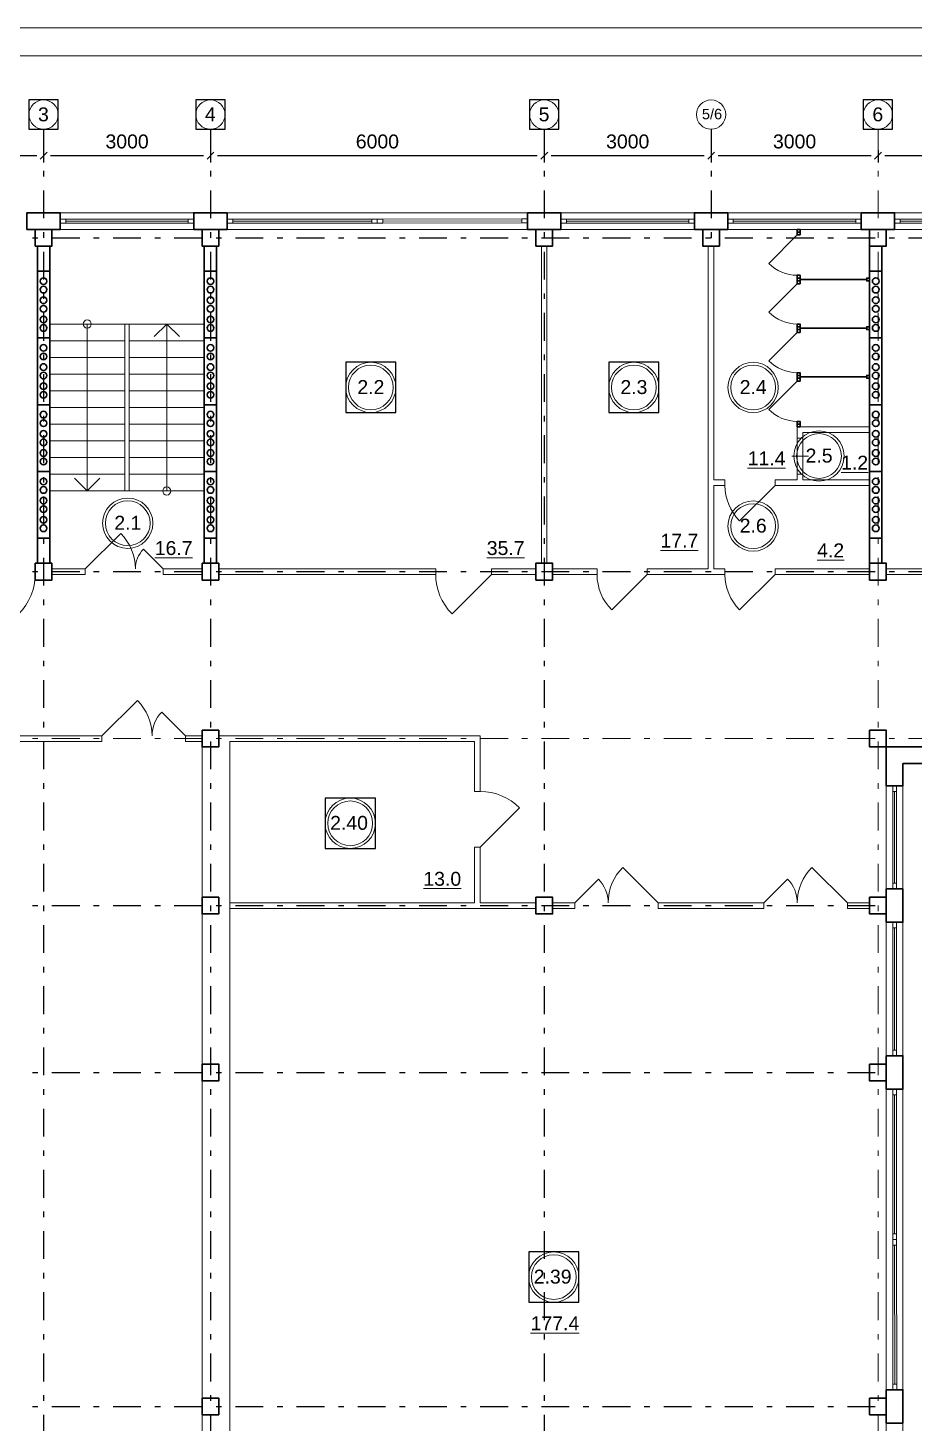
# Model space of a CAD drawing. Header units: metres. Extents: x -5 to 574, y -5 to 79.
# Drawn here: x 404.37 to 420.3, y 34.33 to 59.4 of the extents above; entities that cross this region are included whole.
import ezdxf
from ezdxf.enums import TextEntityAlignment as Align

# ---------------------------------------------------------------- set-up
doc = ezdxf.new("R2010")
doc.units = ezdxf.units.M
doc.header["$MEASUREMENT"] = 0
doc.linetypes.add('( Dashdot )', pattern=[1.001, 0.5, -0.25, 0.001, -0.25])
doc.layers.get('DEFPOINTS').update_dxf_attribs({"lineweight": 0})
doc.layers.add('Level 50', color=7, linetype='Continuous', lineweight=0)
doc.layers.add('YOLO_TABLE', color=1, linetype='Continuous')
doc.styles.add('Standard_0', font='arial.ttf')
doc.styles.add('Style-Arial', font='arial.ttf')
doc.dimstyles.get("Standard").update_dxf_attribs({"dimtxt": 0.00018, "dimasz": 0.00018, "dimexe": 0.0002, "dimexo": 0.0625, "dimgap": 9e-05, "dimtad": 0, "dimtih": 1, "dimtoh": 1, "dimdec": 4, "dimlfac": 1000, "dimzin": 0, "dimdsep": 46, "dimtxsty": 'Standard_0', "dimcen": 9e-05, "dimadec": 0, "dimazin": 0, "dimtfac": 1, "dimtdec": 4, "dimtofl": 0, "dimtmove": 0, "dimatfit": 0, "dimfxl": 0.01, "dimfxlon": 1, "dimtolj": 1, "dimtzin": 0, "dimarcsym": 0})

# ---------------------------------------------------------------- blocks, each defined once
blk = doc.blocks.new('*U29')
at = {"color": 7, "linetype": 'Continuous', "lineweight": 0, "flags": 128}
blk.add_lwpolyline([(42.05, 29.7), (42.05, -29.7), (-42.05, -29.7), (-42.05, 29.7), (42.05, 29.7)], close=True, dxfattribs=at)
at = {"layer": 'Level 50', "color": 7, "linetype": 'Continuous', "lineweight": 13}
blk.add_line((41.55, 29.2), (-40.05, 29.2), dxfattribs=at)
blk = doc.blocks.new('_Oblique-1')
at = {"color": 0, "linetype": 'ByBlock', "lineweight": -2}
blk.add_line((0.5, 0.5), (-0.5, -0.5), dxfattribs=at)
blk = doc.blocks.new('*D466')
at = {"color": 0, "linetype": 'Continuous', "lineweight": -2, "transparency": 16777216}
for p, q in [((401.651, 57.454), (401.651, 56.98)), ((404.651, 57.204), (404.651, 56.98)), ((401.776, 57.105), (404.526, 57.105))]:
    blk.add_line(p, q, dxfattribs=at)
at = {"layer": 'DEFPOINTS', "color": 0, "linetype": 'Continuous', "lineweight": 0, "transparency": 16777216}
for p in [(401.651, 57.579), (404.651, 57.329), (404.651, 57.105)]:
    blk.add_point(p, dxfattribs=at)
at = {"color": 0, "linetype": 'Continuous', "lineweight": -2, "transparency": 16777216, "xscale": 0.125, "yscale": 0.125, "zscale": 0.125, "rotation": 180}
blk.add_blockref('_Oblique-1', (401.651, 57.105), dxfattribs=at)
at = {"color": 0, "linetype": 'Continuous', "lineweight": -2, "transparency": 16777216, "xscale": 0.125, "yscale": 0.125, "zscale": 0.125}
blk.add_blockref('_Oblique-1', (404.651, 57.105), dxfattribs=at)
at = {"color": 0, "linetype": 'Continuous', "lineweight": 0, "transparency": 16777216, "insert": (403.151, 57.358), "char_height": 0.25, "attachment_point": 5, "style": 'Style-Arial'}
blk.add_mtext('\\A1;3000', dxfattribs=at)
blk = doc.blocks.new('*D485')
at = {"color": 0, "linetype": 'Continuous', "lineweight": -2, "transparency": 16777216}
for p, q in [((407.651, 57.454), (407.651, 56.98)), ((404.651, 57.204), (404.651, 56.98)), ((404.776, 57.105), (407.526, 57.105))]:
    blk.add_line(p, q, dxfattribs=at)
at = {"layer": 'DEFPOINTS', "color": 0, "linetype": 'Continuous', "lineweight": 0, "transparency": 16777216}
for p in [(407.651, 57.579), (404.651, 57.329), (407.651, 57.105)]:
    blk.add_point(p, dxfattribs=at)
at = {"color": 0, "linetype": 'Continuous', "lineweight": -2, "transparency": 16777216, "xscale": 0.125, "yscale": 0.125, "zscale": 0.125, "rotation": 180}
blk.add_blockref('_Oblique-1', (404.651, 57.105), dxfattribs=at)
at = {"color": 0, "linetype": 'Continuous', "lineweight": -2, "transparency": 16777216, "xscale": 0.125, "yscale": 0.125, "zscale": 0.125}
blk.add_blockref('_Oblique-1', (407.651, 57.105), dxfattribs=at)
at = {"color": 0, "linetype": 'Continuous', "lineweight": 0, "transparency": 16777216, "insert": (406.151, 57.358), "char_height": 0.25, "attachment_point": 5, "style": 'Style-Arial'}
blk.add_mtext('\\A1;3000', dxfattribs=at)
blk = doc.blocks.new('*D486')
at = {"color": 0, "linetype": 'Continuous', "lineweight": -2, "transparency": 16777216}
for p, q in [((407.651, 57.454), (407.651, 56.98)), ((413.651, 57.454), (413.651, 56.98)), ((407.776, 57.105), (413.526, 57.105))]:
    blk.add_line(p, q, dxfattribs=at)
at = {"layer": 'DEFPOINTS', "color": 0, "linetype": 'Continuous', "lineweight": 0, "transparency": 16777216}
for p in [(407.651, 57.579), (413.651, 57.579), (413.651, 57.105)]:
    blk.add_point(p, dxfattribs=at)
at = {"color": 0, "linetype": 'Continuous', "lineweight": -2, "transparency": 16777216, "xscale": 0.125, "yscale": 0.125, "zscale": 0.125, "rotation": 180}
blk.add_blockref('_Oblique-1', (407.651, 57.105), dxfattribs=at)
at = {"color": 0, "linetype": 'Continuous', "lineweight": -2, "transparency": 16777216, "xscale": 0.125, "yscale": 0.125, "zscale": 0.125}
blk.add_blockref('_Oblique-1', (413.651, 57.105), dxfattribs=at)
at = {"color": 0, "linetype": 'Continuous', "lineweight": 0, "transparency": 16777216, "insert": (410.651, 57.358), "char_height": 0.25, "attachment_point": 5, "style": 'Style-Arial'}
blk.add_mtext('\\A1;6000', dxfattribs=at)
blk = doc.blocks.new('*D487')
at = {"color": 0, "linetype": 'Continuous', "lineweight": -2, "transparency": 16777216}
for p, q in [((413.651, 57.454), (413.651, 56.98)), ((416.651, 57.204), (416.651, 56.98)), ((413.776, 57.105), (416.526, 57.105))]:
    blk.add_line(p, q, dxfattribs=at)
at = {"layer": 'DEFPOINTS', "color": 0, "linetype": 'Continuous', "lineweight": 0, "transparency": 16777216}
for p in [(413.651, 57.579), (416.651, 57.329), (416.651, 57.105)]:
    blk.add_point(p, dxfattribs=at)
at = {"color": 0, "linetype": 'Continuous', "lineweight": -2, "transparency": 16777216, "xscale": 0.125, "yscale": 0.125, "zscale": 0.125, "rotation": 180}
blk.add_blockref('_Oblique-1', (413.651, 57.105), dxfattribs=at)
at = {"color": 0, "linetype": 'Continuous', "lineweight": -2, "transparency": 16777216, "xscale": 0.125, "yscale": 0.125, "zscale": 0.125}
blk.add_blockref('_Oblique-1', (416.651, 57.105), dxfattribs=at)
at = {"color": 0, "linetype": 'Continuous', "lineweight": 0, "transparency": 16777216, "insert": (415.151, 57.358), "char_height": 0.25, "attachment_point": 5, "style": 'Style-Arial'}
blk.add_mtext('\\A1;3000', dxfattribs=at)
blk = doc.blocks.new('*D488')
at = {"color": 0, "linetype": 'Continuous', "lineweight": -2, "transparency": 16777216}
for p, q in [((416.651, 57.204), (416.651, 56.98)), ((419.651, 57.204), (419.651, 56.98)), ((416.776, 57.105), (419.526, 57.105))]:
    blk.add_line(p, q, dxfattribs=at)
at = {"layer": 'DEFPOINTS', "color": 0, "linetype": 'Continuous', "lineweight": 0, "transparency": 16777216}
for p in [(416.651, 57.329), (419.651, 57.329), (419.651, 57.105)]:
    blk.add_point(p, dxfattribs=at)
at = {"color": 0, "linetype": 'Continuous', "lineweight": -2, "transparency": 16777216, "xscale": 0.125, "yscale": 0.125, "zscale": 0.125, "rotation": 180}
blk.add_blockref('_Oblique-1', (416.651, 57.105), dxfattribs=at)
at = {"color": 0, "linetype": 'Continuous', "lineweight": -2, "transparency": 16777216, "xscale": 0.125, "yscale": 0.125, "zscale": 0.125}
blk.add_blockref('_Oblique-1', (419.651, 57.105), dxfattribs=at)
at = {"color": 0, "linetype": 'Continuous', "lineweight": 0, "transparency": 16777216, "insert": (418.151, 57.358), "char_height": 0.25, "attachment_point": 5, "style": 'Style-Arial'}
blk.add_mtext('\\A1;3000', dxfattribs=at)
blk = doc.blocks.new('*D489')
at = {"color": 0, "linetype": 'Continuous', "lineweight": -2, "transparency": 16777216}
for p, q in [((419.651, 57.204), (419.651, 56.98)), ((425.651, 57.204), (425.651, 56.98)), ((419.776, 57.105), (425.526, 57.105))]:
    blk.add_line(p, q, dxfattribs=at)
at = {"layer": 'DEFPOINTS', "color": 0, "linetype": 'Continuous', "lineweight": 0, "transparency": 16777216}
for p in [(419.651, 57.329), (425.651, 57.329), (425.651, 57.105)]:
    blk.add_point(p, dxfattribs=at)
at = {"color": 0, "linetype": 'Continuous', "lineweight": -2, "transparency": 16777216, "xscale": 0.125, "yscale": 0.125, "zscale": 0.125, "rotation": 180}
blk.add_blockref('_Oblique-1', (419.651, 57.105), dxfattribs=at)
at = {"color": 0, "linetype": 'Continuous', "lineweight": -2, "transparency": 16777216, "xscale": 0.125, "yscale": 0.125, "zscale": 0.125}
blk.add_blockref('_Oblique-1', (425.651, 57.105), dxfattribs=at)
at = {"color": 0, "linetype": 'Continuous', "lineweight": 0, "transparency": 16777216, "insert": (422.651, 57.358), "char_height": 0.25, "attachment_point": 5, "style": 'Style-Arial'}
blk.add_mtext('\\A1;6000', dxfattribs=at)

msp = doc.modelspace()

# ---------------------------------------------------------------- linework, layer by layer
at = {"color": 1, "linetype": '( Dashdot )'}
for p, q in [((404.65116152, 57.57893372), (404.65116152, 9.05551876)), ((407.65116152, 57.57893372), (407.65116152, 9.05551876)), ((413.65116152, 57.57893372), (413.65116152, 9.05551876)), ((416.65116152, 57.57893372), (416.65116152, 55.47893372)), ((392.69957361, 55.62893372), (464.59957361, 55.62893372)), ((392.69957361, 49.62893372), (464.59957361, 49.62893372)), ((392.69957361, 43.62893372), (419.65116152, 43.62893372)), ((392.69957361, 40.62893372), (419.65116152, 40.62893372)), ((392.69957361, 34.62893372), (419.65116152, 34.62893372))]:
    msp.add_line(p, q, dxfattribs=at)
at = {"color": 1, "linetype": '( Dashdot )', "lineweight": 0}
for p, q in [((419.65116152, 57.57893372), (419.65116152, 9.05551876)), ((392.69957361, 46.62893372), (464.59957361, 46.62893372))]:
    msp.add_line(p, q, dxfattribs=at)
at = {"color": 7, "linetype": 'Continuous', "lineweight": 0}
for p, q in [((405.04957361, 55.92893372), (407.24957361, 55.92893372)), ((408.04957361, 55.92893372), (410.54957361, 55.92893372)), ((410.74957361, 55.92893372), (413.24954289, 55.93112823)), ((414.04957361, 55.92893372), (416.24957361, 55.92893372)), ((417.04957361, 55.92893372), (419.24957361, 55.92893372)), ((420.04957361, 55.92893372), (422.54957361, 55.92893372)), ((405.43457361, 54.07893372), (405.43457361, 51.07893372)), ((406.63739288, 53.85175299), (406.86457361, 54.07893372)), ((406.86457361, 51.07893372), (406.86457361, 54.07893372)), ((407.09175434, 53.85175299), (406.86457361, 54.07893372)), ((404.75957361, 53.77893372), (406.10957361, 53.77893372)), ((406.18957361, 53.77893372), (407.53957361, 53.77893372)), ((404.75957361, 53.47893372), (406.10957361, 53.47893372)), ((406.18957361, 53.47893372), (407.53957361, 53.47893372)), ((404.75957361, 53.17893372), (406.10957361, 53.17893372)), ((406.18957361, 53.17893372), (407.53957361, 53.17893372)), ((404.75957361, 52.87893372), (406.10957361, 52.87893372)), ((406.18957361, 52.87893372), (407.53957361, 52.87893372)), ((404.75957361, 52.57893372), (406.10957361, 52.57893372)), ((406.18957361, 52.57893372), (407.53957361, 52.57893372)), ((404.75957361, 52.27893372), (406.10957361, 52.27893372)), ((406.18957361, 52.27893372), (407.53957361, 52.27893372)), ((404.75957361, 51.97893372), (406.10957361, 51.97893372)), ((406.18957361, 51.97893372), (407.53957361, 51.97893372)), ((404.75957361, 51.67893372), (406.10957361, 51.67893372)), ((406.18957361, 51.67893372), (407.53957361, 51.67893372)), ((418.09957361, 51.70393372), (418.39957361, 51.70393372)), ((404.75957361, 51.37893372), (406.10957361, 51.37893372)), ((405.20739288, 51.30611445), (405.43457361, 51.07893372)), ((405.66175434, 51.30611445), (405.43457361, 51.07893372)), ((406.18957361, 51.37893372), (407.53957361, 51.37893372)), ((419.94957361, 44.02893372), (419.94957361, 45.67893372)), ((419.94957361, 41.02893372), (419.94957361, 43.22893372)), ((419.94957361, 40.22893372), (419.94957361, 37.72893372)), ((419.94957361, 37.52893372), (419.95176812, 35.02896444))]:
    msp.add_line(p, q, dxfattribs=at)
at = {"color": 252, "linetype": 'Continuous', "lineweight": 13}
for p, q in [((417.68692119, 55.1662813), (418.19957361, 55.67893372)), ((417.68692119, 54.2912813), (418.19957361, 54.80393372)), ((417.68692119, 53.4162813), (418.19957361, 53.92893372)), ((417.68692119, 52.5412813), (418.19957361, 53.05393372))]:
    msp.add_line(p, q, dxfattribs=at)
at = {"color": 252, "linetype": 'Continuous', "lineweight": 30}
for p, q in [((418.24957361, 54.87893372), (419.44957361, 54.87893372)), ((418.24957361, 54.00393372), (419.44957361, 54.00393372)), ((418.24957361, 53.12893372), (419.44957361, 53.12893372))]:
    msp.add_line(p, q, dxfattribs=at)
at = {"color": 7, "linetype": 'Continuous', "lineweight": 13}
for p, q in [((404.75957361, 54.07893372), (407.53957361, 54.07893372)), ((406.10957361, 51.07893372), (406.10957361, 54.07893372)), ((406.18957361, 51.07893372), (406.18957361, 54.07893372)), ((419.49957361, 52.22893372), (418.19957361, 52.22893372)), ((418.19957361, 52.22893372), (418.19957361, 52.02893372)), ((418.29957361, 52.02893372), (418.19957361, 52.02893372)), ((419.49957361, 52.12893372), (418.29957361, 52.12893372)), ((418.29957361, 52.12893372), (418.29957361, 52.02893372)), ((416.69957361, 51.27893372), (416.89957361, 51.27893372)), ((416.69957361, 51.17893372), (416.89957361, 51.17893372)), ((416.89957361, 51.27893372), (416.89957361, 51.17893372)), ((417.79957361, 51.27893372), (417.79957361, 51.17893372)), ((417.79957361, 51.27893372), (418.19957361, 51.27893372)), ((417.79957361, 51.17893372), (419.49957361, 51.17893372)), ((418.19957361, 51.37893372), (418.29957361, 51.37893372)), ((418.19957361, 51.37893372), (418.19957361, 51.27893372)), ((418.29957361, 51.37893372), (418.29957361, 51.27893372)), ((418.29957361, 51.27893372), (419.49957361, 51.27893372)), ((404.75957361, 51.07893372), (407.53957361, 51.07893372)), ((404.49957361, 49.67893372), (404.49957361, 49.57893372)), ((404.79957361, 49.67893372), (405.39957361, 49.67893372)), ((405.39957361, 49.67893372), (405.39957361, 49.57893372)), ((406.79957361, 49.67893372), (406.79957361, 49.57893372)), ((406.79957361, 49.67893372), (407.49957361, 49.67893372)), ((411.69957361, 49.67893372), (411.69957361, 49.57893372)), ((412.69957361, 49.67893372), (412.69957361, 49.57893372)), ((413.79957361, 49.67893372), (414.59957361, 49.67893372)), ((414.59957361, 49.67893372), (414.59957361, 49.57893372)), ((415.49957361, 49.67893372), (415.49957361, 49.57893372)), ((415.49957361, 49.67893372), (416.59957361, 49.67893372)), ((416.69957361, 49.67893372), (416.89957361, 49.67893372)), ((416.89957361, 49.67893372), (416.89957361, 49.57893372)), ((417.79957361, 49.67893372), (417.79957361, 49.57893372)), ((417.79957361, 49.67893372), (419.49957361, 49.67893372)), ((419.79957361, 49.67893372), (425.49957361, 49.67893372)), ((404.79957361, 49.57893372), (405.39957361, 49.57893372)), ((406.79957361, 49.57893372), (407.49957361, 49.57893372)), ((413.79957361, 49.57893372), (414.59957361, 49.57893372)), ((415.49957361, 49.57893372), (416.89957361, 49.57893372)), ((417.79957361, 49.57893372), (419.49957361, 49.57893372)), ((419.79957361, 49.57893372), (425.49957361, 49.57893372)), ((402.99957361, 46.67893372), (405.69957361, 46.67893372)), ((405.69957361, 46.67893372), (405.69957361, 46.57893372)), ((407.19957361, 46.67893372), (407.19957361, 46.57893372)), ((407.19957361, 46.67893372), (407.49957361, 46.67893372)), ((407.79957361, 46.67893372), (412.49957361, 46.67893372)), ((412.49957361, 46.67893372), (412.49957361, 45.67893372)), ((401.79957361, 46.57893372), (405.69957361, 46.57893372)), ((407.19957361, 46.57893372), (407.49957361, 46.57893372)), ((407.49957361, 46.57893372), (407.49957361, 22.47893372)), ((407.99957361, 46.57893372), (407.99957361, 22.72893372)), ((407.99957361, 46.57893372), (412.39957361, 46.57893372)), ((412.39957361, 46.57893372), (412.39957361, 45.67893372)), ((412.39957361, 45.67893372), (412.49957361, 45.67893372)), ((412.39957361, 44.67893372), (412.39957361, 43.67893372)), ((412.39957361, 44.67893372), (412.49957361, 44.67893372)), ((412.49957361, 44.67893372), (412.49957361, 43.67893372)), ((415.69957361, 43.67893372), (415.06317751, 44.31532982)), ((419.09957361, 43.67893372), (418.46317751, 44.31532982)), ((414.19957361, 43.67893372), (414.62383768, 44.10319779)), ((417.59957361, 43.67893372), (418.02383768, 44.10319779)), ((407.99957361, 43.67893372), (412.39957361, 43.67893372)), ((412.49957361, 43.67893372), (413.49957361, 43.67893372)), ((413.79957361, 43.67893372), (414.19957361, 43.67893372)), ((414.19957361, 43.67893372), (414.19957361, 43.57893372)), ((415.69957361, 43.67893372), (415.69957361, 43.57893372)), ((415.69957361, 43.67893372), (417.59957361, 43.67893372)), ((417.59957361, 43.67893372), (417.59957361, 43.57893372)), ((419.09957361, 43.67893372), (419.09957361, 43.57893372)), ((419.09957361, 43.67893372), (419.49957361, 43.67893372)), ((407.99957361, 43.57893372), (413.49957361, 43.57893372)), ((413.79957361, 43.57893372), (414.19957361, 43.57893372)), ((415.69957361, 43.57893372), (417.59957361, 43.57893372)), ((419.09957361, 43.57893372), (419.49957361, 43.57893372))]:
    msp.add_line(p, q, dxfattribs=at)
at = {"color": 7, "linetype": 'Continuous', "lineweight": 13, "extrusion": (0, 0, -1)}
for p, q in [((417.79957361, 51.17893372), (417.16317751, 50.54253762)), ((415.49957361, 49.57893372), (414.86317751, 48.94253762)), ((417.79957361, 49.57893372), (417.16317751, 48.94253762)), ((405.69957361, 46.67893372), (406.33596971, 47.31532982)), ((407.19957361, 46.67893372), (406.77530954, 47.10319779))]:
    msp.add_line(p, q, dxfattribs=at)
at = {"color": 7, "lineweight": 13}
for p, q in [((405.39957361, 49.67893372), (406.03596971, 50.31532982)), ((406.79957361, 49.67893372), (406.44602022, 50.03248711)), ((412.49957361, 44.67893372), (413.20668039, 45.3860405))]:
    msp.add_line(p, q, dxfattribs=at)
at = {"color": 7, "lineweight": 13, "extrusion": (0, 0, -1)}
msp.add_line((412.69957361, 49.57893372), (411.99246683, 48.87182694), dxfattribs=at)
at = {"color": 7, "linetype": 'Continuous', "lineweight": 30}
msp.add_line((420.09957361, 46.17893372), (420.49957361, 46.17893372), dxfattribs=at)
at = {"color": 7, "linetype": 'Continuous', "lineweight": 30, "flags": 128}
for points in [[(404.94957361, 55.77893372), (404.34957361, 55.77893372), (404.34957361, 56.07893372), (404.94957361, 56.07893372), (404.94957361, 55.77893372)], [(407.94957361, 55.77893372), (407.34957361, 55.77893372), (407.34957361, 56.07893372), (407.94957361, 56.07893372), (407.94957361, 55.77893372)], [(413.94957361, 55.77893372), (413.34957361, 55.77893372), (413.34957361, 56.07893372), (413.94957361, 56.07893372), (413.94957361, 55.77893372)], [(416.94957361, 55.77893372), (416.34957361, 55.77893372), (416.34957361, 56.07893372), (416.94957361, 56.07893372), (416.94957361, 55.77893372)], [(419.94957361, 55.77893372), (419.34957361, 55.77893372), (419.34957361, 56.07893372), (419.94957361, 56.07893372), (419.94957361, 55.77893372)], [(404.49957361, 55.77893372), (404.49957361, 55.47893372), (404.79957361, 55.47893372), (404.79957361, 55.77893372), (404.49957361, 55.77893372)], [(407.49957361, 55.77893372), (407.49957361, 55.47893372), (407.79957361, 55.47893372), (407.79957361, 55.77893372), (407.49957361, 55.77893372)], [(413.49957361, 55.77893372), (413.49957361, 55.47893372), (413.79957361, 55.47893372), (413.79957361, 55.77893372), (413.49957361, 55.77893372)], [(416.49957361, 55.77893372), (416.49957361, 55.47893372), (416.79957361, 55.47893372), (416.79957361, 55.77893372), (416.49957361, 55.77893372)], [(419.49957361, 55.77893372), (419.49957361, 55.47893372), (419.79957361, 55.47893372), (419.79957361, 55.77893372), (419.49957361, 55.77893372)], [(404.53957361, 55.02893372), (404.75957361, 55.02893372), (404.75957361, 55.47893372), (404.53957361, 55.47893372), (404.53957361, 55.02893372)], [(407.53957361, 55.02893372), (407.75957361, 55.02893372), (407.75957361, 55.47893372), (407.53957361, 55.47893372), (407.53957361, 55.02893372)], [(419.49957361, 55.47893372), (419.71957361, 55.47893372), (419.71957361, 55.02893372), (419.49957361, 55.02893372), (419.49957361, 55.47893372)], [(404.53957361, 53.82893372), (404.53957361, 55.02893372), (404.75957361, 55.02893372), (404.75957361, 53.82893372), (404.53957361, 53.82893372)], [(407.53957361, 53.82893372), (407.53957361, 55.02893372), (407.75957361, 55.02893372), (407.75957361, 53.82893372), (407.53957361, 53.82893372)], [(419.49957361, 53.82893372), (419.49957361, 55.02893372), (419.71957361, 55.02893372), (419.71957361, 53.82893372), (419.49957361, 53.82893372)], [(404.53957361, 52.62893372), (404.53957361, 53.82893372), (404.75957361, 53.82893372), (404.75957361, 52.62893372), (404.53957361, 52.62893372)], [(407.53957361, 52.62893372), (407.53957361, 53.82893372), (407.75957361, 53.82893372), (407.75957361, 52.62893372), (407.53957361, 52.62893372)], [(419.49957361, 52.62893372), (419.49957361, 53.82893372), (419.71957361, 53.82893372), (419.71957361, 52.62893372), (419.49957361, 52.62893372)], [(404.53957361, 51.42893372), (404.53957361, 52.62893372), (404.75957361, 52.62893372), (404.75957361, 51.42893372), (404.53957361, 51.42893372)], [(407.53957361, 51.42893372), (407.53957361, 52.62893372), (407.75957361, 52.62893372), (407.75957361, 51.42893372), (407.53957361, 51.42893372)], [(419.49957361, 51.42893372), (419.49957361, 52.62893372), (419.71957361, 52.62893372), (419.71957361, 51.42893372), (419.49957361, 51.42893372)], [(404.53957361, 50.22893372), (404.53957361, 51.42893372), (404.75957361, 51.42893372), (404.75957361, 50.22893372), (404.53957361, 50.22893372)], [(407.53957361, 50.22893372), (407.53957361, 51.42893372), (407.75957361, 51.42893372), (407.75957361, 50.22893372), (407.53957361, 50.22893372)], [(419.49957361, 50.22893372), (419.49957361, 51.42893372), (419.71957361, 51.42893372), (419.71957361, 50.22893372), (419.49957361, 50.22893372)], [(404.53957361, 50.22893372), (404.75957361, 50.22893372), (404.75957361, 49.77893372), (404.53957361, 49.77893372), (404.53957361, 50.22893372)], [(407.53957361, 50.22893372), (407.75957361, 50.22893372), (407.75957361, 49.77893372), (407.53957361, 49.77893372), (407.53957361, 50.22893372)], [(419.49957361, 50.22893372), (419.71957361, 50.22893372), (419.71957361, 49.77893372), (419.49957361, 49.77893372), (419.49957361, 50.22893372)], [(404.49957361, 49.77893372), (404.49957361, 49.47893372), (404.79957361, 49.47893372), (404.79957361, 49.77893372), (404.49957361, 49.77893372)], [(407.49957361, 49.77893372), (407.49957361, 49.47893372), (407.79957361, 49.47893372), (407.79957361, 49.77893372), (407.49957361, 49.77893372)], [(413.49957361, 49.77893372), (413.49957361, 49.47893372), (413.79957361, 49.47893372), (413.79957361, 49.77893372), (413.49957361, 49.77893372)], [(419.49957361, 49.77893372), (419.49957361, 49.47893372), (419.79957361, 49.47893372), (419.79957361, 49.77893372), (419.49957361, 49.77893372)], [(407.49957361, 46.77893372), (407.49957361, 46.47893372), (407.79957361, 46.47893372), (407.79957361, 46.77893372), (407.49957361, 46.77893372)], [(419.49957361, 46.77893372), (419.49957361, 46.47893372), (419.79957361, 46.47893372), (419.79957361, 46.77893372), (419.49957361, 46.77893372)], [(419.79957361, 43.32893372), (419.79957361, 43.92893372), (420.09957361, 43.92893372), (420.09957361, 43.32893372), (419.79957361, 43.32893372)], [(407.49957361, 43.77893372), (407.49957361, 43.47893372), (407.79957361, 43.47893372), (407.79957361, 43.77893372), (407.49957361, 43.77893372)], [(413.49957361, 43.77893372), (413.49957361, 43.47893372), (413.79957361, 43.47893372), (413.79957361, 43.77893372), (413.49957361, 43.77893372)], [(419.49957361, 43.77893372), (419.49957361, 43.47893372), (419.79957361, 43.47893372), (419.79957361, 43.77893372), (419.49957361, 43.77893372)], [(419.79957361, 40.32893372), (419.79957361, 40.92893372), (420.09957361, 40.92893372), (420.09957361, 40.32893372), (419.79957361, 40.32893372)], [(407.49957361, 40.77893372), (407.49957361, 40.47893372), (407.79957361, 40.47893372), (407.79957361, 40.77893372), (407.49957361, 40.77893372)], [(419.49957361, 40.77893372), (419.49957361, 40.47893372), (419.79957361, 40.47893372), (419.79957361, 40.77893372), (419.49957361, 40.77893372)], [(419.79957361, 34.32893372), (419.79957361, 34.92893372), (420.09957361, 34.92893372), (420.09957361, 34.32893372), (419.79957361, 34.32893372)], [(407.49957361, 34.77893372), (407.49957361, 34.47893372), (407.79957361, 34.47893372), (407.79957361, 34.77893372), (407.49957361, 34.77893372)], [(419.49957361, 34.77893372), (419.49957361, 34.47893372), (419.79957361, 34.47893372), (419.79957361, 34.77893372), (419.49957361, 34.77893372)]]:
    msp.add_lwpolyline(points, close=True, dxfattribs=at)
at = {"color": 7, "linetype": 'Continuous', "lineweight": 0, "flags": 128}
for points in [[(404.94957361, 56.07893372), (407.34957361, 56.07893372), (407.34957361, 55.77893372), (404.94957361, 55.77893372), (404.94957361, 56.07893372)], [(405.04957361, 55.96393372), (407.24957361, 55.96393372), (407.24957361, 55.89393372), (405.04957361, 55.89393372), (405.04957361, 55.96393372)], [(413.34957361, 55.77893372), (407.94957361, 55.77893372), (407.94957361, 56.07893372), (413.34957361, 56.07893372), (413.34957361, 55.77893372)], [(410.54957361, 55.89393372), (408.04957361, 55.89393372), (408.04957361, 55.96393372), (410.54957361, 55.96393372), (410.54957361, 55.89393372)], [(413.24957361, 55.89612826), (410.74957361, 55.89393372), (410.74951216, 55.96393366), (413.24951216, 55.9661282), (413.24957361, 55.89612826)], [(413.94957361, 56.07893372), (416.34957361, 56.07893372), (416.34957361, 55.77893372), (413.94957361, 55.77893372), (413.94957361, 56.07893372)], [(414.04957361, 55.96393372), (416.24957361, 55.96393372), (416.24957361, 55.89393372), (414.04957361, 55.89393372), (414.04957361, 55.96393372)], [(416.94957361, 56.07893372), (419.34957361, 56.07893372), (419.34957361, 55.77893372), (416.94957361, 55.77893372), (416.94957361, 56.07893372)], [(417.04957361, 55.96393372), (419.24957361, 55.96393372), (419.24957361, 55.89393372), (417.04957361, 55.89393372), (417.04957361, 55.96393372)], [(425.34957361, 55.77893372), (419.94957361, 55.77893372), (419.94957361, 56.07893372), (425.34957361, 56.07893372), (425.34957361, 55.77893372)], [(422.54957361, 55.89393372), (420.04957361, 55.89393372), (420.04957361, 55.96393372), (422.54957361, 55.96393372), (422.54957361, 55.89393372)], [(418.19957361, 52.02893372), (418.19957361, 51.37893372), (418.29957361, 51.37893372), (418.29957361, 52.02893372), (418.19957361, 52.02893372)], [(419.79957361, 45.77893372), (419.79957361, 43.92893372), (420.09957361, 43.92893372), (420.09957361, 45.77893372), (419.79957361, 45.77893372)], [(419.91457361, 44.02893372), (419.91457361, 45.67893372), (419.98457361, 45.67893372), (419.98457361, 44.02893372), (419.91457361, 44.02893372)], [(419.79957361, 40.92893372), (419.79957361, 43.32893372), (420.09957361, 43.32893372), (420.09957361, 40.92893372), (419.79957361, 40.92893372)], [(419.91457361, 41.02893372), (419.91457361, 43.22893372), (419.98457361, 43.22893372), (419.98457361, 41.02893372), (419.91457361, 41.02893372)], [(419.79957361, 34.92893372), (419.79957361, 40.32893372), (420.09957361, 40.32893372), (420.09957361, 34.92893372), (419.79957361, 34.92893372)], [(419.91457361, 37.72893372), (419.91457361, 40.22893372), (419.98457361, 40.22893372), (419.98457361, 37.72893372), (419.91457361, 37.72893372)], [(419.91676815, 35.02893372), (419.91457361, 37.52893372), (419.98457356, 37.52899517), (419.98676809, 35.02899517), (419.91676815, 35.02893372)], [(419.79957361, 28.92893372), (419.79957361, 34.32893372), (420.09957361, 34.32893372), (420.09957361, 28.92893372), (419.79957361, 28.92893372)]]:
    msp.add_lwpolyline(points, close=True, dxfattribs=at)
at = {"color": 7, "linetype": 'Continuous', "lineweight": 13, "flags": 128}
for points in [[(405.04957361, 55.89393372), (404.94957361, 55.89393372), (404.94957361, 55.96393372), (405.04957361, 55.96393372), (405.04957361, 55.89393372)], [(407.34957361, 55.89393372), (407.24957361, 55.89393372), (407.24957361, 55.96393372), (407.34957361, 55.96393372), (407.34957361, 55.89393372)], [(408.04957361, 55.89393372), (407.94957361, 55.89393372), (407.94957361, 55.96393372), (408.04957361, 55.96393372), (408.04957361, 55.89393372)], [(410.64957361, 55.89393372), (410.54957361, 55.89393372), (410.54957361, 55.96393372), (410.64957361, 55.96393372), (410.64957361, 55.89393372)], [(410.74957361, 55.89393372), (410.64957361, 55.89393372), (410.64957361, 55.96393372), (410.74957361, 55.96393372), (410.74957361, 55.89393372)], [(413.34957361, 55.89612826), (413.24957361, 55.89612826), (413.24957361, 55.96612826), (413.34957361, 55.96612826), (413.34957361, 55.89612826)], [(414.04957361, 55.89393372), (413.94957361, 55.89393372), (413.94957361, 55.96393372), (414.04957361, 55.96393372), (414.04957361, 55.89393372)], [(416.34957361, 55.89393372), (416.24957361, 55.89393372), (416.24957361, 55.96393372), (416.34957361, 55.96393372), (416.34957361, 55.89393372)], [(417.04957361, 55.89393372), (416.94957361, 55.89393372), (416.94957361, 55.96393372), (417.04957361, 55.96393372), (417.04957361, 55.89393372)], [(419.34957361, 55.89393372), (419.24957361, 55.89393372), (419.24957361, 55.96393372), (419.34957361, 55.96393372), (419.34957361, 55.89393372)], [(420.04957361, 55.89393372), (419.94957361, 55.89393372), (419.94957361, 55.96393372), (420.04957361, 55.96393372), (420.04957361, 55.89393372)], [(413.59957361, 55.47893372), (413.59957361, 49.77893372), (413.69957361, 49.77893372), (413.69957361, 55.47893372), (413.59957361, 55.47893372)], [(419.98457361, 45.77893372), (419.98457361, 45.67893372), (419.91457361, 45.67893372), (419.91457361, 45.77893372), (419.98457361, 45.77893372)], [(419.98457361, 44.02893372), (419.98457361, 43.92893372), (419.91457361, 43.92893372), (419.91457361, 44.02893372), (419.98457361, 44.02893372)], [(419.98457361, 43.32893372), (419.98457361, 43.22893372), (419.91457361, 43.22893372), (419.91457361, 43.32893372), (419.98457361, 43.32893372)], [(419.98457361, 41.02893372), (419.98457361, 40.92893372), (419.91457361, 40.92893372), (419.91457361, 41.02893372), (419.98457361, 41.02893372)], [(419.91457361, 40.22893372), (419.91457361, 40.32893372), (419.98457361, 40.32893372), (419.98457361, 40.22893372), (419.91457361, 40.22893372)], [(419.91457361, 37.62893372), (419.91457361, 37.72893372), (419.98457361, 37.72893372), (419.98457361, 37.62893372), (419.91457361, 37.62893372)], [(419.91457361, 37.52893372), (419.91457361, 37.62893372), (419.98457361, 37.62893372), (419.98457361, 37.52893372), (419.91457361, 37.52893372)], [(419.91676815, 34.92893372), (419.91676815, 35.02893372), (419.98676815, 35.02893372), (419.98676815, 34.92893372), (419.91676815, 34.92893372)]]:
    msp.add_lwpolyline(points, close=True, dxfattribs=at)
at = {"color": 252, "linetype": 'Continuous', "lineweight": 30, "flags": 128}
for points in [[(418.24957361, 55.72893372), (418.24957361, 55.77893372), (418.19957361, 55.77893372), (418.19957361, 55.72893372), (418.24957361, 55.72893372)], [(418.24957361, 55.67893372), (418.24957361, 55.72893372), (418.19957361, 55.72893372), (418.19957361, 55.67893372), (418.24957361, 55.67893372)], [(418.24957361, 54.90393372), (418.24957361, 54.95393372), (418.19957361, 54.95393372), (418.19957361, 54.90393372), (418.24957361, 54.90393372)], [(418.24957361, 54.85393372), (418.24957361, 54.90393372), (418.19957361, 54.90393372), (418.19957361, 54.85393372), (418.24957361, 54.85393372)], [(418.24957361, 54.80393372), (418.24957361, 54.85393372), (418.19957361, 54.85393372), (418.19957361, 54.80393372), (418.24957361, 54.80393372)], [(419.49957361, 54.85393372), (419.49957361, 54.90393372), (419.44957361, 54.90393372), (419.44957361, 54.85393372), (419.49957361, 54.85393372)], [(418.24957361, 54.02893372), (418.24957361, 54.07893372), (418.19957361, 54.07893372), (418.19957361, 54.02893372), (418.24957361, 54.02893372)], [(418.24957361, 53.97893372), (418.24957361, 54.02893372), (418.19957361, 54.02893372), (418.19957361, 53.97893372), (418.24957361, 53.97893372)], [(418.24957361, 53.92893372), (418.24957361, 53.97893372), (418.19957361, 53.97893372), (418.19957361, 53.92893372), (418.24957361, 53.92893372)], [(419.49957361, 53.97893372), (419.49957361, 54.02893372), (419.44957361, 54.02893372), (419.44957361, 53.97893372), (419.49957361, 53.97893372)], [(418.24957361, 53.15393372), (418.24957361, 53.20393372), (418.19957361, 53.20393372), (418.19957361, 53.15393372), (418.24957361, 53.15393372)], [(418.24957361, 53.10393372), (418.24957361, 53.15393372), (418.19957361, 53.15393372), (418.19957361, 53.10393372), (418.24957361, 53.10393372)], [(419.49957361, 53.10393372), (419.49957361, 53.15393372), (419.44957361, 53.15393372), (419.44957361, 53.10393372), (419.49957361, 53.10393372)], [(418.24957361, 53.05393372), (418.24957361, 53.10393372), (418.19957361, 53.10393372), (418.19957361, 53.05393372), (418.24957361, 53.05393372)], [(418.24957361, 52.27893372), (418.24957361, 52.32893372), (418.19957361, 52.32893372), (418.19957361, 52.27893372), (418.24957361, 52.27893372)], [(418.24957361, 52.22893372), (418.24957361, 52.27893372), (418.19957361, 52.27893372), (418.19957361, 52.22893372), (418.24957361, 52.22893372)]]:
    msp.add_lwpolyline(points, close=True, dxfattribs=at)
at = {"color": 7, "linetype": 'Continuous', "lineweight": 13, "flags": 128}
for points in [[(416.69957361, 51.27893372), (416.69957361, 55.47893372), (416.59957361, 55.47893372), (416.59957361, 49.67893372)], [(416.69957361, 49.67893372), (416.69957361, 51.17893372)], [(407.79957361, 49.67893372), (411.69957361, 49.67893372)], [(412.69957361, 49.67893372), (413.49957361, 49.67893372), (413.49957361, 49.57893372), (412.69957361, 49.57893372)], [(411.69957361, 49.57893372), (407.79957361, 49.57893372)]]:
    msp.add_lwpolyline(points, dxfattribs=at)
at = {"color": 7, "linetype": 'Continuous', "lineweight": 30, "flags": 128}
for points in [[(419.79957361, 45.77893372), (419.79957361, 46.47893372), (420.49957361, 46.47893372)], [(419.79957361, 45.77893372), (420.09957361, 45.77893372), (420.09957361, 46.17893372)]]:
    msp.add_lwpolyline(points, dxfattribs=at)
at = {"color": 7, "linetype": 'Continuous', "lineweight": 13}
for centre, radius in [((404.64957361, 57.84228916), 0.26335544), ((407.64957361, 57.84228916), 0.26335544), ((413.64957361, 57.84228916), 0.26335544), ((416.64957361, 57.84228916), 0.26335544), ((419.64957361, 57.84228916), 0.26335544), ((410.53286014, 52.9384261), 0.45201344), ((410.53286014, 52.9384261), 0.40201344), ((415.26108519, 52.9384261), 0.45201344), ((415.26108519, 52.9384261), 0.40201344), ((417.40584706, 52.9384261), 0.45201344), ((417.40584706, 52.9384261), 0.40201344), ((418.5903074, 51.70703604), 0.45201344), ((418.5903074, 51.70703604), 0.40201344), ((406.16332854, 50.49996883), 0.45201344), ((406.16332854, 50.49996883), 0.40201344), ((417.40584706, 50.44776544), 0.45201344), ((417.40584706, 50.44776544), 0.40201344), ((410.16213633, 45.10695559), 0.45201344), ((410.16213633, 45.10695559), 0.40201344), ((413.82275461, 36.95306233), 0.45201344), ((413.82275461, 36.95306233), 0.40201344)]:
    msp.add_circle(centre, radius, dxfattribs=at)
at = {"color": 7, "linetype": 'Continuous', "lineweight": 30}
for centre in [(404.64957361, 54.85018515), (407.64957361, 54.85018515), (419.60957361, 54.85018515), (404.64957361, 54.69659699), (407.64957361, 54.69659699), (419.60957361, 54.69659699), (404.64957361, 54.5057278), (404.64957361, 54.35213964), (407.64957361, 54.5057278), (407.64957361, 54.35213964), (419.60957361, 54.5057278), (419.60957361, 54.35213964), (404.64957361, 54.16127044), (407.64957361, 54.16127044), (419.60957361, 54.16127044), (404.64957361, 54.00768229), (407.64957361, 54.00768229), (419.60957361, 54.00768229), (404.64957361, 53.65018515), (407.64957361, 53.65018515), (419.60957361, 53.65018515), (404.64957361, 53.49659699), (407.64957361, 53.49659699), (419.60957361, 53.49659699), (404.64957361, 53.3057278), (404.64957361, 53.15213964), (407.64957361, 53.3057278), (407.64957361, 53.15213964), (419.60957361, 53.3057278), (419.60957361, 53.15213964), (404.64957361, 52.96127044), (407.64957361, 52.96127044), (419.60957361, 52.96127044), (404.64957361, 52.80768229), (407.64957361, 52.80768229), (419.60957361, 52.80768229), (404.64957361, 52.45018515), (407.64957361, 52.45018515), (419.60957361, 52.45018515), (404.64957361, 52.29659699), (404.64957361, 52.1057278), (407.64957361, 52.29659699), (407.64957361, 52.1057278), (419.60957361, 52.29659699), (419.60957361, 52.1057278), (404.64957361, 51.95213964), (407.64957361, 51.95213964), (419.60957361, 51.95213964), (404.64957361, 51.76127044), (404.64957361, 51.60768229), (407.64957361, 51.76127044), (407.64957361, 51.60768229), (419.60957361, 51.76127044), (419.60957361, 51.60768229), (404.64957361, 51.25018515), (404.64957361, 51.09659699), (407.64957361, 51.25018515), (407.64957361, 51.09659699), (419.60957361, 51.25018515), (419.60957361, 51.09659699), (404.64957361, 50.9057278), (407.64957361, 50.9057278), (419.60957361, 50.9057278), (404.64957361, 50.75213964), (407.64957361, 50.75213964), (419.60957361, 50.75213964), (404.64957361, 50.56127044), (404.64957361, 50.40768229), (407.64957361, 50.56127044), (407.64957361, 50.40768229), (419.60957361, 50.56127044), (419.60957361, 50.40768229)]:
    msp.add_circle(centre, 0.06, dxfattribs=at)
at = {"color": 7, "linetype": 'Continuous', "lineweight": 0}
for centre in [(405.43457361, 54.07893372), (406.86457361, 51.07893372)]:
    msp.add_circle(centre, 0.07327717, dxfattribs=at)
at = {"color": 252, "linetype": 'Continuous', "lineweight": 0}
for centre in [(418.19957361, 55.67893372), (418.19957361, 54.80393372), (418.19957361, 53.92893372), (418.19957361, 53.05393372)]:
    msp.add_arc(centre, 0.725, 225, 270, dxfattribs=at)
at = {"color": 7, "linetype": 'Continuous', "lineweight": 0, "extrusion": (0, 0, -1)}
for centre, radius, start, end in [((-417.79957361, 51.17893372), 0.9, 315, 360), ((-415.49957361, 49.57893372), 0.9, 315, 360), ((-417.79957361, 49.57893372), 0.9, 315, 360), ((-405.69957361, 46.67893372), 0.9, 135, 180), ((-407.19957361, 46.67893372), 0.6, 360, 45)]:
    msp.add_arc(centre, radius, start, end, dxfattribs=at)
at = {"color": 7, "lineweight": 0}
for centre, radius, start, end in [((405.39957361, 49.67893372), 0.9, 0, 45), ((406.79957361, 49.67893372), 0.5, 135, 180), ((403.49957361, 49.57893372), 1, 315, 360), ((412.49957361, 44.67893372), 1, 45, 90)]:
    msp.add_arc(centre, radius, start, end, dxfattribs=at)
at = {"color": 7, "lineweight": 0, "extrusion": (0, 0, -1)}
msp.add_arc((-412.69957361, 49.57893372), 1, 315, 360, dxfattribs=at)
at = {"color": 7, "linetype": 'Continuous', "lineweight": 0}
for centre, radius, start, end in [((415.69957361, 43.67893372), 0.9, 135, 180), ((419.09957361, 43.67893372), 0.9, 135, 180), ((414.19957361, 43.67893372), 0.6, 360, 45), ((417.59957361, 43.67893372), 0.6, 360, 45)]:
    msp.add_arc(centre, radius, start, end, dxfattribs=at)
at = {"layer": 'YOLO_TABLE'}
for points in [[(404.38621817, 57.57893372), (404.91292905, 57.57893372), (404.91292905, 58.10564461), (404.38621817, 58.10564461)], [(407.38621817, 57.57893372), (407.91292905, 57.57893372), (407.91292905, 58.10564461), (407.38621817, 58.10564461)], [(413.38621817, 57.57893372), (413.91292905, 57.57893372), (413.91292905, 58.10564461), (413.38621817, 58.10564461)], [(419.38621817, 57.57893372), (419.91292905, 57.57893372), (419.91292905, 58.10564461), (419.38621817, 58.10564461)], [(410.0808467, 52.48641266), (410.98487359, 52.48641266), (410.98487359, 53.39043954), (410.0808467, 53.39043954)], [(414.80907175, 52.48641266), (415.71309863, 52.48641266), (415.71309863, 53.39043954), (414.80907175, 53.39043954)], [(409.71012289, 44.65494214), (410.61414977, 44.65494214), (410.61414977, 45.55896903), (409.71012289, 45.55896903)], [(413.37074116, 36.50104888), (414.27476805, 36.50104888), (414.27476805, 37.40507577), (413.37074116, 37.40507577)]]:
    msp.add_lwpolyline(points, close=True, dxfattribs=at)

# ---------------------------------------------------------------- block references
at = {"layer": 'Level 50', "color": 7, "linetype": 'Continuous', "lineweight": 13}
msp.add_blockref('*U29', (428.50114958, 29.69999445), dxfattribs=at)

# ---------------------------------------------------------------- texts
at = {"color": 7, "linetype": 'Continuous', "lineweight": 30, "style": 'Style-Arial'}
for s, height, p in [('3', 0.25, (404.54988079, 57.97155179)), ('4', 0.25, (407.54988079, 57.97155179)), ('5', 0.25, (413.54988079, 57.97155179)), ('5/6', 0.1875, (416.48463818, 57.94538092)), ('6', 0.25, (419.54988079, 57.97155179))]:
    msp.add_text(s, height=height, dxfattribs=at).set_placement(p, align=Align.TOP_LEFT)
at = {"color": 7, "linetype": 'Continuous', "lineweight": 13, "style": 'Style-Arial'}
for s, p in [('2.2', (410.29130535, 53.07117574)), ('2.3', (415.01953039, 53.07117574)), ('2.4', (417.16429227, 53.07117574)), ('%%u11.4%%U', (417.30742417, 51.78939387)), ('2.5', (418.3487526, 51.83978567)), ('%%u1.2%%U', (418.98673451, 51.71242705)), ('2.1', (405.92177374, 50.63271847)), ('2.6', (417.16429227, 50.58051508)), ('%%u16.7%%U', (406.64876766, 50.17792673)), ('%%u35.7%%U', (412.61722876, 50.17819961)), ('%%u17.7%%U', (415.74064196, 50.31021404)), ('%%u4.2%%U', (418.55576847, 50.13562682)), ('2.40', (409.80145795, 45.23970522)), ('%%u13.0%%U', (411.47717434, 44.23481489)), ('2.39', (413.46207623, 37.08581196)), ('%%u177.4%%U', (413.40590526, 36.24715023))]:
    msp.add_text(s, height=0.25, dxfattribs=at).set_placement(p, align=Align.TOP_LEFT)

# ---------------------------------------------------------------- dimensions: what is measured, and where the dimension line sits
at = {"color": 5, "linetype": 'Continuous', "lineweight": 0}
for base, p1, p2, picture, middle in [((404.65116152, 57.10495998), (401.65116152, 57.57893372), (404.65116152, 57.32893372), '*D466', (403.15116152, 57.35768849)), ((407.65116152, 57.10495998), (404.65116152, 57.32893372), (407.65116152, 57.57893372), '*D485', (406.15116152, 57.35768849)), ((413.65116152, 57.10495998), (407.65116152, 57.57893372), (413.65116152, 57.57893372), '*D486', (410.65116152, 57.35760323)), ((416.65116152, 57.10495998), (413.65116152, 57.57893372), (416.65116152, 57.32893372), '*D487', (415.15116152, 57.35768849)), ((419.65116152, 57.10495998), (416.65116152, 57.32893372), (419.65116152, 57.32893372), '*D488', (418.15116152, 57.35768849)), ((425.65116152, 57.10495998), (419.65116152, 57.32893372), (425.65116152, 57.32893372), '*D489', (422.65116152, 57.35760323))]:
    dim = msp.add_linear_dim(base=base, p1=p1, p2=p2, dimstyle='Standard', override={"dimtxt": 0.25, "dimasz": 0.125, "dimexe": 0.125, "dimexo": 0.125, "dimgap": 0.125, "dimtad": 1, "dimtih": 0, "dimtoh": 0, "dimzin": 11, "dimtxsty": 'Style-Arial', "dimblk": '_Oblique-1', "dimfxlon": 0, "dimfrac": 2, "dimtzin": 11}, dxfattribs=at)
    dim.commit()
    dim.dimension.update_dxf_attribs({"geometry": picture, "text_midpoint": middle})

doc.saveas('drawing.dxf')
